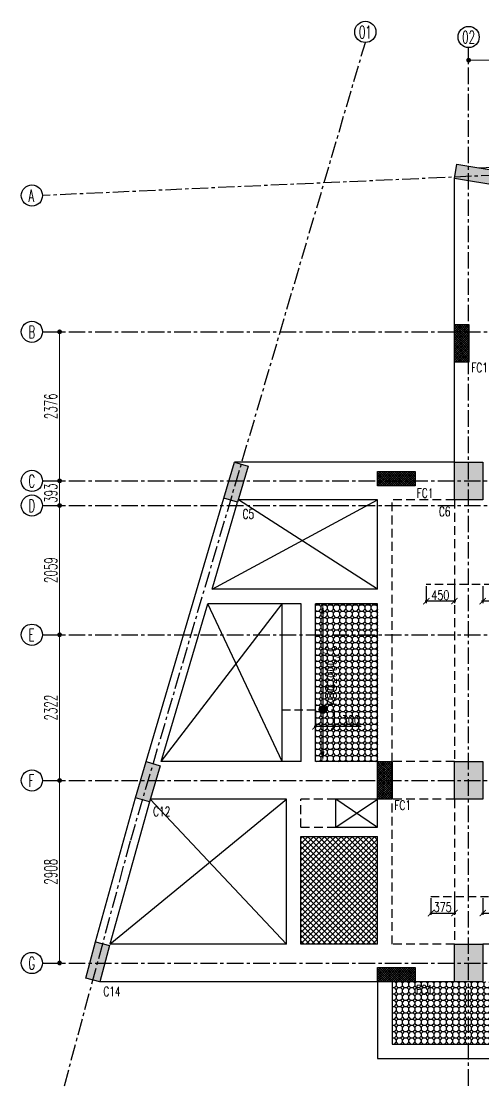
# Model space of a CAD drawing. Header units: inches. Extents: x 5501426 to 5570916, y 463710 to 505098.
# Drawn here: x 5549475 to 5556831, y 488138 to 505098 of the extents above; entities that cross this region are included whole.
import ezdxf

# ---------------------------------------------------------------- set-up
doc = ezdxf.new("R2010")
doc.units = ezdxf.units.IN
doc.header["$LTSCALE"] = 700
doc.header["$MEASUREMENT"] = 0
doc.header["$PDMODE"] = 2
doc.header["$PDSIZE"] = 75
for name, pattern in [('CENTER', [2, 1.25, -0.25, 0.25, -0.25]), ('CONTINULUS', [0]), ('HIDDEN', [0.375, 0.25, -0.125])]:
    doc.linetypes.add(name, pattern=pattern)
doc.layers.get('0').update_dxf_attribs({"color": 1})
doc.layers.get('DEFPOINTS').update_dxf_attribs({"color": 250})
for name, color, linetype in [('STR-Beam', 4, 'Continuous'), ('STR-Column', 5, 'Continuous'), ('STR-Column Numbers', 1, 'Continuous'), ('STR-Cut out', 248, 'HIDDEN'), ('STR-Grid Circle', 251, 'Continuous'), ('STR-Grid Dim', 251, 'Continuous'), ('STR-Grid Line', 148, 'Continuous'), ('STR-Grid Number', 251, 'Continuous'), ('STR-Hatch', 251, 'Continuous'), ('STR-Reinforcement', 2, 'Continuous'), ('STR-Steel', 2, 'Continuous')]:
    doc.layers.add(name, color=color, linetype=linetype)
doc.layers.add('STR-Column Hatch', color=17, linetype='Continuous', lineweight=5)
doc.styles.add('a-100 txt m', font='romans.shx', dxfattribs={"width": 0.75, "height": 300})
doc.styles.add('DIMTEXT', font='SIMPLEX.shx', dxfattribs={"width": 0.6})
doc.styles.add('ROMANC', font='romanc.shx')
doc.styles.add('ROMANS', font='romans.shx', dxfattribs={"width": 0.75})
doc.styles.add('S', font='SIMPLEX.shx', dxfattribs={"width": 0.75})
doc.dimstyles.new('DESIGN DESK', dxfattribs={"dimtxt": 200, "dimasz": 75, "dimexe": 0.1, "dimexo": 0.1, "dimgap": 0.09, "dimtad": 0, "dimdec": 0, "dimzin": 0, "dimdsep": 46, "dimtxsty": 'DIMTEXT', "dimblk": 'DOT', "dimcen": 0, "dimclrd": 8, "dimclre": 8, "dimclrt": 7, "dimadec": 0, "dimazin": 0, "dimtfac": 1, "dimtdec": 0, "dimtix": 1, "dimtmove": 0, "dimatfit": 3, "dimldrblk": 'ARCHTICK', "dimfxl": 1, "dimtolj": 1, "dimtzin": 0, "dimlwd": 9, "dimlwe": 13, "dimarcsym": 0})
doc.dimstyles.new('DIM200', dxfattribs={"dimtxt": 200, "dimasz": 150, "dimexe": 75, "dimexo": 0, "dimgap": 0, "dimtad": 0, "dimdec": 0, "dimzin": 0, "dimdsep": 46, "dimtxsty": 'S', "dimblk": 'OBLIQUE', "dimcen": 30, "dimdle": 75, "dimclrd": 9, "dimclre": 9, "dimclrt": 7, "dimadec": 0, "dimazin": 0, "dimtfac": 1, "dimtdec": 0, "dimtofl": 0, "dimtmove": 0, "dimatfit": 3, "dimldrblk": 'OBLIQUE', "dimfxl": 1, "dimtolj": 1, "dimtzin": 0, "dimarcsym": 0})
pattern_1 = [(315, (48049.28, 29), (100.0000309, -2e-14), [41.0122, -100.4092]), (0, (48078.28, 0), (100, 100), [42, -58]), (45, (48120.28, 0), (0, 100.0000309), [41.0122, -100.4092]), (135, (48149.28, 71), (-100.0000309, 2e-14), [41.0122, -100.4092]), (225, (48078.28, 100), (-1e-14, -100.0000309), [41.0122, -100.4092]), (270, (48049.28, 71), (100, -100), [42, -58])]

# ---------------------------------------------------------------- blocks, each defined once
blk = doc.blocks.new('_Dot')
at = {"color": 0, "linetype": 'ByBlock', "lineweight": -2}
blk.add_line((-0.5, 0), (-1, 0), dxfattribs=at)
at = {"color": 0, "linetype": 'ByBlock', "const_width": 0.5}
blk.add_lwpolyline([(-0.25, 0, 1), (0.25, 0, 1)], format="xyb", close=True, dxfattribs=at)
blk = doc.blocks.new('*D383')
at = {"layer": 'DEFPOINTS', "color": 0, "linetype": 'CONTINULUS'}
for p in [(5550086, 500150), (5550086, 500150), (5550086, 497775)]:
    blk.add_point(p, dxfattribs=at)
at = {"layer": 'STR-Grid Dim', "color": 251, "lineweight": 13}
for p, q in [((5550086, 500150), (5550086, 500150)), ((5550086, 497775), (5550086, 497775))]:
    blk.add_line(p, q, dxfattribs=at)
at = {"layer": 'STR-Grid Dim', "color": 251, "lineweight": 9}
blk.add_line((5550086, 497850), (5550086, 500075), dxfattribs=at)
at = {"layer": 'STR-Grid Dim', "color": 251, "linetype": 'ByBlock', "lineweight": 9, "xscale": 75, "yscale": 75, "zscale": 75}
for p, rotation in [((5550086, 500150), 90), ((5550086, 497775), 270)]:
    blk.add_blockref('_Dot', p, dxfattribs=dict(at, rotation=rotation))
at = {"layer": 'STR-Grid Dim', "color": 251, "linetype": 'CONTINULUS', "ltscale": 0.05, "insert": (5549946, 498963), "char_height": 200, "attachment_point": 5, "rotation": 90, "style": 'DIMTEXT'}
blk.add_mtext('\\A1;2376', dxfattribs=at)
blk = doc.blocks.new('_ARCHTICK')
at = {"color": 0, "linetype": 'ByBlock', "const_width": 0.15}
blk.add_lwpolyline([(-0.5, -0.5), (0.5, 0.5)], dxfattribs=at)
blk = doc.blocks.new('*D384')
at = {"layer": 'DEFPOINTS', "color": 0, "linetype": 'CONTINULUS'}
for p in [(5550086, 497775), (5550086, 497775), (5550086, 497382)]:
    blk.add_point(p, dxfattribs=at)
at = {"layer": 'STR-Grid Dim', "color": 251, "lineweight": 13}
for p, q in [((5550086, 497775), (5550086, 497775)), ((5550086, 497382), (5550086, 497382))]:
    blk.add_line(p, q, dxfattribs=at)
at = {"layer": 'STR-Grid Dim', "color": 251, "lineweight": 9}
blk.add_line((5550086, 497457), (5550086, 497700), dxfattribs=at)
at = {"layer": 'STR-Grid Dim', "color": 251, "linetype": 'ByBlock', "lineweight": 9, "xscale": 75, "yscale": 75, "zscale": 75}
for p, rotation in [((5550086, 497775), 90), ((5550086, 497382), 270)]:
    blk.add_blockref('_Dot', p, dxfattribs=dict(at, rotation=rotation))
at = {"layer": 'STR-Grid Dim', "color": 251, "linetype": 'CONTINULUS', "ltscale": 0.05, "insert": (5549946, 497579), "char_height": 200, "attachment_point": 5, "rotation": 90, "style": 'DIMTEXT'}
blk.add_mtext('\\A1;393', dxfattribs=at)
blk = doc.blocks.new('*D385')
at = {"layer": 'DEFPOINTS', "color": 0, "linetype": 'CONTINULUS'}
for p in [(5550086, 497382), (5550086, 497382), (5550086, 495323)]:
    blk.add_point(p, dxfattribs=at)
at = {"layer": 'STR-Grid Dim', "color": 251, "lineweight": 13}
for p, q in [((5550086, 497382), (5550086, 497382)), ((5550086, 495323), (5550086, 495323))]:
    blk.add_line(p, q, dxfattribs=at)
at = {"layer": 'STR-Grid Dim', "color": 251, "lineweight": 9}
blk.add_line((5550086, 495398), (5550086, 497307), dxfattribs=at)
at = {"layer": 'STR-Grid Dim', "color": 251, "linetype": 'ByBlock', "lineweight": 9, "xscale": 75, "yscale": 75, "zscale": 75}
for p, rotation in [((5550086, 497382), 90), ((5550086, 495323), 270)]:
    blk.add_blockref('_Dot', p, dxfattribs=dict(at, rotation=rotation))
at = {"layer": 'STR-Grid Dim', "color": 251, "linetype": 'CONTINULUS', "ltscale": 0.05, "insert": (5549946, 496353), "char_height": 200, "attachment_point": 5, "rotation": 90, "style": 'DIMTEXT'}
blk.add_mtext('\\A1;2059', dxfattribs=at)
blk = doc.blocks.new('*D386')
at = {"layer": 'DEFPOINTS', "color": 0, "linetype": 'CONTINULUS'}
for p in [(5550086, 495323), (5550086, 495323), (5550086, 493001)]:
    blk.add_point(p, dxfattribs=at)
at = {"layer": 'STR-Grid Dim', "color": 251, "lineweight": 13}
for p, q in [((5550086, 495323), (5550086, 495323)), ((5550086, 493001), (5550086, 493001))]:
    blk.add_line(p, q, dxfattribs=at)
at = {"layer": 'STR-Grid Dim', "color": 251, "lineweight": 9}
blk.add_line((5550086, 493076), (5550086, 495248), dxfattribs=at)
at = {"layer": 'STR-Grid Dim', "color": 251, "linetype": 'ByBlock', "lineweight": 9, "xscale": 75, "yscale": 75, "zscale": 75}
for p, rotation in [((5550086, 495323), 90), ((5550086, 493001), 270)]:
    blk.add_blockref('_Dot', p, dxfattribs=dict(at, rotation=rotation))
at = {"layer": 'STR-Grid Dim', "color": 251, "linetype": 'CONTINULUS', "ltscale": 0.05, "insert": (5549946, 494162), "char_height": 200, "attachment_point": 5, "rotation": 90, "style": 'DIMTEXT'}
blk.add_mtext('\\A1;2322', dxfattribs=at)
blk = doc.blocks.new('*D387')
at = {"layer": 'DEFPOINTS', "color": 0, "linetype": 'CONTINULUS'}
for p in [(5550086, 493001), (5550086, 493001), (5550086, 490093)]:
    blk.add_point(p, dxfattribs=at)
at = {"layer": 'STR-Grid Dim', "color": 251, "lineweight": 13}
for p, q in [((5550086, 493001), (5550086, 493001)), ((5550086, 490093), (5550086, 490093))]:
    blk.add_line(p, q, dxfattribs=at)
at = {"layer": 'STR-Grid Dim', "color": 251, "lineweight": 9}
blk.add_line((5550086, 490168), (5550086, 492926), dxfattribs=at)
at = {"layer": 'STR-Grid Dim', "color": 251, "linetype": 'ByBlock', "lineweight": 9, "xscale": 75, "yscale": 75, "zscale": 75}
for p, rotation in [((5550086, 493001), 90), ((5550086, 490093), 270)]:
    blk.add_blockref('_Dot', p, dxfattribs=dict(at, rotation=rotation))
at = {"layer": 'STR-Grid Dim', "color": 251, "linetype": 'CONTINULUS', "ltscale": 0.05, "insert": (5549946, 491547), "char_height": 200, "attachment_point": 5, "rotation": 90, "style": 'DIMTEXT'}
blk.add_mtext('\\A1;2908', dxfattribs=at)
blk = doc.blocks.new('*D388')
at = {"layer": 'DEFPOINTS', "color": 0, "linetype": 'CONTINULUS'}
for p in [(5556606, 504478), (5558440, 504478), (5558440, 504478)]:
    blk.add_point(p, dxfattribs=at)
at = {"layer": 'STR-Grid Dim', "color": 251, "lineweight": 13}
for p, q in [((5556606, 504477), (5556606, 504477)), ((5558440, 504477), (5558440, 504477))]:
    blk.add_line(p, q, dxfattribs=at)
at = {"layer": 'STR-Grid Dim', "color": 251, "lineweight": 9}
blk.add_line((5556681, 504478), (5558365, 504478), dxfattribs=at)
at = {"layer": 'STR-Grid Dim', "color": 251, "linetype": 'ByBlock', "lineweight": 9, "xscale": 75, "yscale": 75, "zscale": 75, "rotation": 180}
blk.add_blockref('_Dot', (5556606, 504478), dxfattribs=at)
at = {"layer": 'STR-Grid Dim', "color": 251, "linetype": 'ByBlock', "lineweight": 9, "xscale": 75, "yscale": 75, "zscale": 75}
blk.add_blockref('_Dot', (5558440, 504478), dxfattribs=at)
at = {"layer": 'STR-Grid Dim', "color": 251, "linetype": 'CONTINULUS', "ltscale": 0.05, "insert": (5557523, 504618), "char_height": 200, "attachment_point": 5, "style": 'DIMTEXT'}
blk.add_mtext('\\A1;1834', dxfattribs=at)
blk = doc.blocks.new('dfgdg')
at = {"layer": 'STR-Steel', "color": 1}
for radius in [59.3, 47.3, 35.3, 23.3, 11.3]:
    blk.add_circle((520820, -147435), radius, dxfattribs=at)
blk = doc.blocks.new('*D420')
at = {"layer": 'DEFPOINTS', "color": 0, "linetype": 'CONTINULUS'}
for p in [(5554282, 495818), (5554282, 493303), (5554282, 493303)]:
    blk.add_point(p, dxfattribs=at)
at = {"layer": 'STR-Reinforcement', "color": 251, "lineweight": -2}
for p, q in [((5554257, 495818), (5554252, 495818)), ((5554282, 495658), (5554282, 493463)), ((5554257, 493303), (5554252, 493303))]:
    blk.add_line(p, q, dxfattribs=at)
at = {"layer": 'STR-Reinforcement', "color": 251, "linetype": 'CONTINULUS'}
for points in [[(5554308, 495658), (5554255, 495658), (5554282, 495818)], [(5554255, 493463), (5554308, 493463), (5554282, 493303)]]:
    blk.add_solid(points, dxfattribs=at)
blk = doc.blocks.new('*D442')
at = {"layer": 'DEFPOINTS', "color": 0, "linetype": 'CONTINULUS'}
for p in [(5554164, 494129), (5554464, 494129), (5554464, 493864)]:
    blk.add_point(p, dxfattribs=at)
at = {"layer": 'STR-Reinforcement', "color": 251, "lineweight": -2}
for p, q in [((5554164, 494104), (5554164, 493834)), ((5554464, 494104), (5554464, 493834)), ((5554144, 493864), (5554464, 493864)), ((5554464, 493864), (5554894, 493864))]:
    blk.add_line(p, q, dxfattribs=at)
at = {"layer": 'STR-Reinforcement', "color": 251, "linetype": 'ByBlock', "lineweight": -2, "xscale": 100, "yscale": 100, "zscale": 100, "rotation": 180}
blk.add_blockref('_ARCHTICK', (5554164, 493864), dxfattribs=at)
at = {"layer": 'STR-Reinforcement', "color": 251, "linetype": 'ByBlock', "lineweight": -2, "xscale": 100, "yscale": 100, "zscale": 100}
blk.add_blockref('_ARCHTICK', (5554464, 493864), dxfattribs=at)
at = {"layer": 'STR-Reinforcement', "color": 3, "linetype": 'CONTINULUS', "ltscale": 0.05, "insert": (5554729, 493959), "char_height": 150, "attachment_point": 5, "style": 'ROMANS'}
blk.add_mtext('\\A1;300', dxfattribs=at)
blk = doc.blocks.new('*D444')
at = {"layer": 'DEFPOINTS', "color": 0, "linetype": 'CONTINULUS'}
for p in [(5556831, 491153), (5557381, 491153), (5557381, 490889)]:
    blk.add_point(p, dxfattribs=at)
at = {"layer": 'STR-Reinforcement', "color": 251, "lineweight": -2}
for p, q in [((5556831, 491128), (5556831, 490859)), ((5557381, 491128), (5557381, 490859)), ((5556811, 490889), (5557401, 490889))]:
    blk.add_line(p, q, dxfattribs=at)
at = {"layer": 'STR-Reinforcement', "color": 251, "linetype": 'ByBlock', "lineweight": -2, "xscale": 100, "yscale": 100, "zscale": 100, "rotation": 180}
blk.add_blockref('_ARCHTICK', (5556831, 490889), dxfattribs=at)
at = {"layer": 'STR-Reinforcement', "color": 251, "linetype": 'ByBlock', "lineweight": -2, "xscale": 100, "yscale": 100, "zscale": 100}
blk.add_blockref('_ARCHTICK', (5557381, 490889), dxfattribs=at)
at = {"layer": 'STR-Reinforcement', "color": 3, "linetype": 'CONTINULUS', "ltscale": 0.05, "insert": (5557106, 490984), "char_height": 150, "attachment_point": 5, "style": 'ROMANS'}
blk.add_mtext('\\A1;550', dxfattribs=at)
blk = doc.blocks.new('*D445')
at = {"layer": 'DEFPOINTS', "color": 0, "linetype": 'CONTINULUS'}
for p in [(5556006, 491153), (5556381, 491153), (5556381, 490889)]:
    blk.add_point(p, dxfattribs=at)
at = {"layer": 'STR-Reinforcement', "color": 251, "lineweight": -2}
for p, q in [((5556006, 491128), (5556006, 490859)), ((5556381, 491128), (5556381, 490859)), ((5555986, 490889), (5556401, 490889))]:
    blk.add_line(p, q, dxfattribs=at)
at = {"layer": 'STR-Reinforcement', "color": 251, "linetype": 'ByBlock', "lineweight": -2, "xscale": 100, "yscale": 100, "zscale": 100, "rotation": 180}
blk.add_blockref('_ARCHTICK', (5556006, 490889), dxfattribs=at)
at = {"layer": 'STR-Reinforcement', "color": 251, "linetype": 'ByBlock', "lineweight": -2, "xscale": 100, "yscale": 100, "zscale": 100}
blk.add_blockref('_ARCHTICK', (5556381, 490889), dxfattribs=at)
at = {"layer": 'STR-Reinforcement', "color": 3, "linetype": 'CONTINULUS', "ltscale": 0.05, "insert": (5556193, 490984), "char_height": 150, "attachment_point": 5, "style": 'ROMANS'}
blk.add_mtext('\\A1;375', dxfattribs=at)
blk = doc.blocks.new('*D471')
at = {"layer": 'DEFPOINTS', "color": 0, "linetype": 'CONTINULUS'}
for p in [(5555931, 496124), (5556381, 496124), (5555931, 495859)]:
    blk.add_point(p, dxfattribs=at)
at = {"layer": 'STR-Reinforcement', "color": 251, "lineweight": -2}
for p, q in [((5555931, 496099), (5555931, 495829)), ((5556381, 496099), (5556381, 495829)), ((5556401, 495859), (5555911, 495859))]:
    blk.add_line(p, q, dxfattribs=at)
at = {"layer": 'STR-Reinforcement', "color": 251, "linetype": 'ByBlock', "lineweight": -2, "xscale": 100, "yscale": 100, "zscale": 100, "rotation": 180}
blk.add_blockref('_ARCHTICK', (5555931, 495859), dxfattribs=at)
at = {"layer": 'STR-Reinforcement', "color": 251, "linetype": 'ByBlock', "lineweight": -2, "xscale": 100, "yscale": 100, "zscale": 100}
blk.add_blockref('_ARCHTICK', (5556381, 495859), dxfattribs=at)
at = {"layer": 'STR-Reinforcement', "color": 3, "linetype": 'CONTINULUS', "ltscale": 0.05, "insert": (5556156, 495954), "char_height": 150, "attachment_point": 5, "style": 'ROMANS'}
blk.add_mtext('\\A1;450', dxfattribs=at)
blk = doc.blocks.new('*D472')
at = {"layer": 'DEFPOINTS', "color": 0, "linetype": 'CONTINULUS'}
for p in [(5556831, 496124), (5557381, 496124), (5556831, 495859)]:
    blk.add_point(p, dxfattribs=at)
at = {"layer": 'STR-Reinforcement', "color": 251, "lineweight": -2}
for p, q in [((5556831, 496099), (5556831, 495829)), ((5557381, 496099), (5557381, 495829)), ((5557401, 495859), (5556811, 495859))]:
    blk.add_line(p, q, dxfattribs=at)
at = {"layer": 'STR-Reinforcement', "color": 251, "linetype": 'ByBlock', "lineweight": -2, "xscale": 100, "yscale": 100, "zscale": 100, "rotation": 180}
blk.add_blockref('_ARCHTICK', (5556831, 495859), dxfattribs=at)
at = {"layer": 'STR-Reinforcement', "color": 251, "linetype": 'ByBlock', "lineweight": -2, "xscale": 100, "yscale": 100, "zscale": 100}
blk.add_blockref('_ARCHTICK', (5557381, 495859), dxfattribs=at)
at = {"layer": 'STR-Reinforcement', "color": 3, "linetype": 'CONTINULUS', "ltscale": 0.05, "insert": (5557106, 495954), "char_height": 150, "attachment_point": 5, "style": 'ROMANS'}
blk.add_mtext('\\A1;550', dxfattribs=at)

msp = doc.modelspace()

# ---------------------------------------------------------------- hatches: boundary and pattern name
at = {"layer": 'STR-Column Hatch'}
h = msp.add_hatch(color=256, dxfattribs=at)
h.dxf.hatch_style = 1
h.paths.add_polyline_path([(5556418, 502820), (5557158.5, 502699.5), (5557121.6, 502472.5), (5556381.1, 502593)])
h = msp.add_hatch(dxfattribs=at)
h.set_pattern_fill('ANSI37', color=100, scale=200, angle=360)
h.set_pattern_definition([(45, (5585283.376, 1350504.532), (-17.6776695, 17.6776695), []), (135, (5585283.376, 1350504.532), (-17.6776695, -17.6776695), [])])
h.paths.add_polyline_path([(5556382.2, 499665.9), (5556382.2, 500265.9), (5556612.2, 500265.9), (5556612.2, 499665.9)])
h = msp.add_hatch(color=256, dxfattribs=at)
h.dxf.hatch_style = 1
h.paths.add_polyline_path([(5553093.2, 498010.2), (5552923.7, 497434.4), (5552703, 497499.4), (5552872.5, 498075.2)])
h = msp.add_hatch(color=256, dxfattribs=at)
h.dxf.hatch_style = 1
h.paths.add_polyline_path([(5556831, 498075.2), (5556831, 497475), (5556381, 497475), (5556381, 498075.2)])
h = msp.add_hatch(dxfattribs=at)
h.set_pattern_fill('ANSI37', color=100, scale=200, angle=90)
h.set_pattern_definition([(135, (4704916.602, 526596.026), (-17.6776695, -17.6776695), []), (225, (4704916.602, 526596.026), (17.6776695, -17.6776695), [])])
h.paths.add_polyline_path([(5555755.2, 497694.9), (5555155.2, 497694.9), (5555155.2, 497924.9), (5555755.2, 497924.9)])
h = msp.add_hatch(color=256, dxfattribs=at)
h.dxf.hatch_style = 1
h.paths.add_polyline_path([(5551687.9, 493236.1), (5551518.4, 492660.3), (5551297.8, 492725.3), (5551467.3, 493301)])
h = msp.add_hatch(dxfattribs=at)
h.set_pattern_fill('ANSI37', color=100, scale=200, angle=360)
h.set_pattern_definition([(45, (5584056.378, 1343539.943), (-17.6776695, 17.6776695), []), (135, (5584056.378, 1343539.943), (-17.6776695, -17.6776695), [])])
h.paths.add_polyline_path([(5555155.3, 492701.3), (5555155.2, 493301.3), (5555385.2, 493301.3), (5555385.3, 492701.3)])
h = msp.add_hatch(color=256, dxfattribs=at)
h.dxf.hatch_style = 1
h.paths.add_polyline_path([(5556831, 493301), (5556831, 492700.8), (5556381, 492700.8), (5556381, 493301)])
h = msp.add_hatch(color=256, dxfattribs=at)
h.dxf.hatch_style = 1
h.paths.add_polyline_path([(5550881.4, 490372.1), (5550724.9, 489792.7), (5550502.9, 489852.6), (5550659.4, 490432.1)])
h = msp.add_hatch(color=256, dxfattribs=at)
h.dxf.hatch_style = 1
h.paths.add_polyline_path([(5556831, 490393.1), (5556831, 489793), (5556381, 489793), (5556381, 490393.1)])
h = msp.add_hatch(dxfattribs=at)
h.set_pattern_fill('ANSI37', color=100, scale=200, angle=90)
h.set_pattern_definition([(135, (4704916.602, 518694.162), (-17.6776695, -17.6776695), []), (225, (4704916.602, 518694.162), (17.6776695, -17.6776695), [])])
h.paths.add_polyline_path([(5555755.2, 489793), (5555155.2, 489793), (5555155.2, 490023), (5555755.2, 490023)])
at = {"layer": 'STR-Hatch', "linetype": 'CONTINULUS', "ltscale": 0.05}
h = msp.add_hatch(dxfattribs=at)
h.set_pattern_fill('OCTAGON', color=256, scale=100)
h.set_pattern_definition(pattern_1)
h.paths.add_polyline_path([(5554164.2, 495818.2), (5555155.2, 495818.2), (5555155.2, 493301.3), (5554164.2, 493301.3)])
h = msp.add_hatch(dxfattribs=at)
h.set_pattern_fill('ANSI37', color=256, scale=500)
h.set_pattern_definition([(45, (76838.26, 0), (-44.1941738, 44.1941738), []), (135, (76838.26, 0), (-44.1941738, -44.1941738), [])])
h.paths.add_polyline_path([(5555155.2, 490393.2), (5555155.2, 492106.8), (5553931.9, 492106.8), (5553931.9, 490393.2)])
h = msp.add_hatch(dxfattribs=at)
h.set_pattern_fill('OCTAGON', color=256, scale=100)
h.set_pattern_definition(pattern_1)
h.paths.add_polyline_path([(5555385.2, 488799.6), (5558435.2, 488799.6), (5558435.2, 489793.2), (5555385.2, 489793.2)])

# ---------------------------------------------------------------- linework, layer by layer
at = {"layer": 'STR-Beam', "linetype": 'CONTINULUS', "ltscale": 0.05}
for p, q in [((5556772.3, 502762.4, -98921.6), (5561714.6, 502983.6, -98921.6)), ((5551467.3, 493301, 601.6), (5552703, 497499.4, 283.1)), ((5550659.4, 490432.1, -12405.3), (5551297.8, 492725.3, 601.6)), ((5554489.6, 492256.8, 313.6), (5554489.6, 492701.2, -186.8)), ((5554489.6, 492256.8, 313.6), (5555155.2, 492256.8, 313.6)), ((5553931.9, 492106.8, 313.6), (5555155.2, 492106.8, 313.6))]:
    msp.add_line(p, q, dxfattribs=at)
at = {"layer": 'STR-Beam'}
for p, q in [((5556381, 498075.2, -651.4), (5556381, 502593, -651.4)), ((5556381, 498075.1, -720.4), (5552872.5, 498075.3, -908.5)), ((5551518.4, 492660.3, 601.6), (5550887.3, 490393.2, -12285.8)), ((5553701.9, 492701.2, -49.8), (5551530.5, 492701.3, -663.9)), ((5553701.9, 490393.2, 313.6), (5553701.9, 492701.2, 313.6)), ((5555155.2, 492701.2, -350.3), (5554489.6, 492701.2, -186.8)), ((5555155.2, 492256.8, -288), (5555155.2, 492701.2, -288)), ((5553931.9, 490393.2, 313.6), (5553931.9, 492106.8, 313.6)), ((5555155.2, 490393.2, -288), (5555155.2, 492106.8, -288)), ((5553701.9, 490393.2, -288), (5550887.3, 490393.2, -288)), ((5555155.2, 490393.2, -288), (5553931.9, 490393.2, -288)), ((5556381, 489793.2, -288), (5550725.1, 489793.2, -288))]:
    msp.add_line(p, q, dxfattribs=at)
at = {"layer": 'STR-Beam', "ltscale": 0.05}
for p, q in [((5555155.2, 497475.2, -782.3), (5552935.7, 497475.3, -898.4)), ((5555155.2, 496048.2, -288), (5555155.2, 497475.2, -288)), ((5552515.7, 496048.3, 388.3), (5552923.7, 497434.4, 283.1)), ((5555155.3, 496048.2, -651.4), (5552515.7, 496048.3, -651.4)), ((5551707.1, 493301.3, 596.7), (5552448, 495818.3, 405.7)), ((5553934.2, 495818.2, -651.4), (5552448, 495818.3, -651.4)), ((5553634.2, 493301.2, -288), (5553634.2, 495818.2, -288)), ((5553934.2, 493301.2, -288), (5553934.2, 495818.2, -288)), ((5555155.3, 495818.2, -651.4), (5554164.2, 495818.2, -651.4)), ((5554164.2, 493301.2, -288), (5554164.2, 495818.2, -288)), ((5555155.2, 493301.2, -288), (5555155.2, 495818.2, -288)), ((5553934.2, 493301.2, -651.4), (5551707.1, 493301.3, -651.4)), ((5555155.2, 493301.2, -651.4), (5554164.2, 493301.2, -651.4))]:
    msp.add_line(p, q, dxfattribs=at)
at = {"layer": 'STR-Beam', "linetype": 'HIDDEN', "ltscale": 0.8}
for p, q in [((5556381, 497475.1, -718.1), (5555385.2, 497475.2, -770.2)), ((5555385.2, 493301.2, -288), (5555385.2, 497475.2, -288)), ((5556381, 497475.1, -651.4), (5556381, 493301, -651.4)), ((5556381, 493301.2, -651.4), (5555385.2, 493301.2, -651.4)), ((5554489.6, 492701.2, -186.8), (5553931.9, 492701.2, -49.8)), ((5553931.9, 492256.8, 313.6), (5553931.9, 492701.2, 313.6)), ((5556381, 492701.2, -651.4), (5555385.2, 492701.2, -406.8)), ((5555385.2, 490393.2, -288), (5555385.2, 492701.2, -288)), ((5556381, 492701.2, -651.4), (5556381, 490393.1, -651.4)), ((5553931.9, 492256.8, 313.6), (5554489.6, 492256.8, 313.6)), ((5556381, 490393.2, -288), (5555385.2, 490393.2, -288)), ((5558435.2, 490393.2, -288), (5556831, 490393.2, -288))]:
    msp.add_line(p, q, dxfattribs=at)
at = {"layer": 'STR-Beam', "linetype": 'Continuous', "elevation": 11759.9, "flags": 128}
msp.add_lwpolyline([(5555155.2, 489793.2), (5555155.2, 488569.5), (5568508.2, 488573.2), (5568508.2, 489794.1)], dxfattribs=at)
at = {"layer": 'STR-Beam', "linetype": 'Continuous', "elevation": 11759.9}
msp.add_lwpolyline([(5555385.2, 489793.2), (5555385.2, 488799.6), (5558435.3, 488800.4)], dxfattribs=at)
at = {"layer": 'STR-Column', "linetype": 'ByBlock'}
for points, elevation in [([(5556418, 502820), (5557158.5, 502699.5), (5557121.6, 502472.5), (5556381.1, 502593)], 13290), ([(5553093.2, 498010.2), (5552923.7, 497434.4), (5552703, 497499.4), (5552872.5, 498075.2)], 283.1), ([(5556831, 498075.2), (5556831, 497475), (5556381, 497475), (5556381, 498075.2)], 283.1), ([(5551687.9, 493236.1), (5551518.4, 492660.3), (5551297.8, 492725.3), (5551467.3, 493301)], 601.6), ([(5556831, 493301), (5556831, 492700.8), (5556381, 492700.8), (5556381, 493301)], 601.6), ([(5550881.4, 490372.1), (5550724.9, 489792.7), (5550502.9, 489852.6), (5550659.4, 490432.1)], -12405.3), ([(5556831, 490393.1), (5556831, 489793), (5556381, 489793), (5556381, 490393.1)], 601.6)]:
    msp.add_lwpolyline(points, close=True, dxfattribs=dict(at, elevation=elevation))
at = {"layer": 'STR-Column', "color": 100, "linetype": 'ByBlock'}
for points, elevation in [([(5556382.2, 499665.9), (5556382.2, 500265.9), (5556612.2, 500265.9), (5556612.2, 499665.9)], 551.8), ([(5555755.2, 497694.9), (5555155.2, 497694.9), (5555155.2, 497924.9), (5555755.2, 497924.9)], 601.6), ([(5555155.3, 492701.3), (5555155.2, 493301.3), (5555385.2, 493301.3), (5555385.3, 492701.3)], 313.6), ([(5555755.2, 489793), (5555155.2, 489793), (5555155.2, 490023), (5555755.2, 490023)], 601.6)]:
    msp.add_lwpolyline(points, close=True, dxfattribs=dict(at, elevation=elevation))
at = {"layer": 'STR-Cut out', "linetype": 'CONTINULUS', "ltscale": 0.05}
for p, q in [((5552515.7, 496048.3, 388.3), (5555155.2, 497475.2, -288)), ((5555155.2, 496048.2, -288), (5552935.7, 497475.3, -898.4)), ((5551707.1, 493301.3, 596.7), (5553634.2, 495818.2, -288)), ((5553634.2, 493301.2, -288), (5552448, 495818.3, 405.7)), ((5554489.6, 492706.3, 313.6), (5555155.2, 492256.8, 313.6)), ((5550887.3, 490393.2, -288), (5553701.9, 492701.2, -49.8)), ((5551530.5, 492701.3, -663.9), (5553701.9, 490393.2, -288)), ((5554489.6, 492256.8, 313.6), (5555155.2, 492701.2, -288))]:
    msp.add_line(p, q, dxfattribs=at)
at = {"layer": 'STR-Grid Circle', "linetype": 'ByBlock', "ltscale": 3}
for centre in [(5554960.1, 504929.1, 283.1), (5556606, 504846.9, 601.6), (5549644.2, 502321.9, 1033.4), (5549644.2, 500150.4, 1679), (5549644.2, 497774.9, 1033.4), (5549644.2, 497382.3, 0), (5549644.2, 495323.2, 1137.2), (5549644.2, 493000.9, 601.6), (5549644.2, 490092.9, -99407)]:
    msp.add_circle(centre, 169, dxfattribs=at)
at = {"layer": 'STR-Grid Line', "linetype": 'CENTER', "ltscale": 0.3}
for p, q in [((5556606, 488137.6, 370.3), (5556606, 504677.9, 601.6)), ((5570915.8, 503266.8, -98921.6), (5549813.2, 502321.9, -98921.6)), ((5549813.2, 500150.4, 1679), (5570915.8, 500150.4, 1679)), ((5549813.2, 497774.9, 1033.4), (5570915.8, 497774.9, 1033.4)), ((5549813.2, 497382.3, 0), (5570915.8, 497382.3, 0)), ((5549813.2, 495323.2, 1137.2), (5570915.8, 495323.2, 1137.2)), ((5549813.2, 493000.9, 601.6), (5570915.8, 493000.9, 601.6)), ((5549813.2, 490092.9, -99407), (5570915.8, 490092.9, -99407))]:
    msp.add_line(p, q, dxfattribs=at)
at = {"layer": 'STR-Grid Line', "linetype": 'CENTER', "ltscale": 0.3, "elevation": 283.1}
msp.add_lwpolyline([(5550162.4, 488137.6), (5551219.3, 492051.5), (5554960.1, 504760.1)], dxfattribs=at)
at = {"layer": 'STR-Reinforcement', "linetype": 'HIDDEN', "ltscale": 0.75}
for p, q in [((5557381, 496124.2, -837.9), (5555931, 496124.2, -837.9)), ((5553634.2, 494129.3, -297.9), (5554464.2, 494129.3, -297.9)), ((5556006, 491153.5, -949.3), (5557381, 491153.5, -949.3))]:
    msp.add_line(p, q, dxfattribs=at)

# ---------------------------------------------------------------- block references
at = {"layer": 'STR-Reinforcement', "rotation": 90}
msp.add_blockref('dfgdg', (5406846.2, -26691, -297.9), dxfattribs=at)

# ---------------------------------------------------------------- texts
at = {"layer": 'STR-Column Numbers', "color": 100, "linetype": 'Continuous', "lineweight": 0, "style": 'ROMANC', "width": 0.7}
for p in [(5556648, 499505, 700.5), (5555779.3, 497505.7, 1783.8), (5555422.8, 492531.9, -382.7), (5555766.6, 489591.9, -382.7)]:
    msp.add_text('FC1', height=150, dxfattribs=at).set_placement(p)
at = {"layer": 'STR-Column Numbers', "linetype": 'Continuous', "lineweight": 0, "style": 'ROMANC', "width": 0.7}
for s, p in [('C5', (5553002.6, 497171.9)), ('C6', (5556132.3, 497212.4)), ('C12', (5551576.8, 492432.5, 846.2)), ('C14', (5550783.3, 489564.8, -12160.7))]:
    msp.add_text(s, height=150, dxfattribs=at).set_placement(p)
at = {"layer": 'STR-Grid Number', "style": 'a-100 txt m', "width": 0.6}
for s, p in [('01', (5554856.5, 504825.9, 283.1)), ('02', (5556502.4, 504743.7, 601.6)), ('A', (5549588.3, 502218.7, 1033.4)), ('B', (5549588.3, 500047.2, 1679)), ('C', (5549588.3, 497671.6, 1033.4)), ('D', (5549588.3, 497279.1, 0)), ('E', (5549588.3, 495220, 1137.2)), ('F', (5549588.3, 492897.7, 601.6)), ('G', (5549588.3, 489989.7, -99407))]:
    msp.add_text(s, height=200, dxfattribs=at).set_placement(p)
at = {"layer": 'STR-Reinforcement', "color": 1, "style": 'DIMTEXT', "width": 0.65}
msp.add_text('K8@200C/C', height=180, rotation=90, dxfattribs=at).set_placement((5554502.2, 494195.2, -298.4))

# ---------------------------------------------------------------- dimensions: what is measured, and where the dimension line sits
at = {"layer": 'STR-Grid Dim'}
dim = msp.add_linear_dim(base=(5558440.3, 504477.5, -98603.1), p1=(5556606, 504477.5, -98603.1), p2=(5558440.3, 504477.5, -98603.1), dimstyle='DESIGN DESK', override={"dimgap": 40, "dimtad": 1, "dimpost": '\\X', "dimclrd": 251, "dimclre": 251, "dimclrt": 251, "dimfxl": 0, "dimarcsym": 1}, dxfattribs=at)
dim.commit()
dim.dimension.update_dxf_attribs({"geometry": '*D388', "text_midpoint": (5557523.1, 504617.5, -98603.1)})
for base, p1, p2, picture, middle in [((5550086.2315, 500150.4196, -98921.6166), (5550086.2315, 497774.862, -98921.6166), (5550086.2315, 500150.4196, -98921.6166), '*D383', (5549946.2315, 498962.6408, -98921.6166)), ((5550086.2, 497774.9, -99567.2), (5550086.2, 497382.3, -99567.2), (5550086.2, 497774.9, -99567.2), '*D384', (5549946.2, 497578.6, -99567.2)), ((5550086.2, 497382.3, -100600.6), (5550086.2, 495323.2, -100600.6), (5550086.2, 497382.3, -100600.6), '*D385', (5549946.2, 496352.8, -100600.6)), ((5550086.2, 495323.2, -99463.4), (5550086.2, 493000.9, -99463.4), (5550086.2, 495323.2, -99463.4), '*D386', (5549946.2, 494162.1, -99463.4)), ((5550086.2, 493000.9, -99999), (5550086.2, 490092.9, -99999), (5550086.2, 493000.9, -99999), '*D387', (5549946.2, 491546.9, -99999))]:
    dim = msp.add_linear_dim(base=base, p1=p1, p2=p2, angle=90, dimstyle='DESIGN DESK', override={"dimgap": 40, "dimtad": 1, "dimpost": '\\X', "dimclrd": 251, "dimclre": 251, "dimclrt": 251, "dimfxl": 0, "dimarcsym": 1}, dxfattribs=at)
    dim.commit()
    dim.dimension.update_dxf_attribs({"geometry": picture, "text_midpoint": middle})
at = {"layer": 'STR-Reinforcement'}
for base, p1, p2, picture, middle in [((5555931, 495859.3, -540), (5556381, 496124.2, -837.9), (5555931, 496124.2, -837.9), '*D471', (5556156, 495954.3, -540)), ((5556831, 495859.3, 111.4), (5557381, 496124.2, -837.9), (5556831, 496124.2, -540), '*D472', (5557106, 495954.3, 111.4))]:
    dim = msp.add_linear_dim(base=base, p1=p1, p2=p2, angle=180, dimstyle='DIM200', override={"dimtxt": 150, "dimasz": 100, "dimexe": 30, "dimexo": 25, "dimgap": 20, "dimtad": 1, "dimtxsty": 'ROMANS', "dimblk1": 'ARCHTICK', "dimblk2": 'ARCHTICK', "dimsah": 1, "dimdle": 20, "dimclrd": 251, "dimclre": 251, "dimclrt": 3}, dxfattribs=at)
    dim.commit()
    dim.dimension.update_dxf_attribs({"geometry": picture, "text_midpoint": middle})
dim = msp.add_linear_dim(base=(5554281.5, 493303.3, -297.9), p1=(5554281.5, 495818.2, -297.9), p2=(5554281.5, 493303.3, -297.9), angle=90, text=' ', dimstyle='DIM200', override={"dimtxt": 175, "dimasz": 160, "dimexe": 30, "dimexo": 25, "dimgap": 20, "dimtad": 1, "dimtxsty": 'ROMANS', "dimsah": 1, "dimdle": 20, "dimclrd": 251, "dimclre": 251, "dimclrt": 3}, dxfattribs=at)
dim.commit()
dim.dimension.update_dxf_attribs({"geometry": '*D420', "text_midpoint": (5554281.5, 494560.8, -297.9)})
for base, p1, p2, picture, middle in [((5554464.2, 493864.3), (5554164.2, 494129.3, -297.9), (5554464.2, 494129.3, -297.9), '*D442', (5554728.9, 493959.3)), ((5556381, 490888.5), (5556006, 491153.5, -949.3), (5556381, 491153.5, -651.4), '*D445', (5556193.5, 490983.5)), ((5557381, 490888.5, -651.4), (5556831, 491153.5, -949.3), (5557381, 491153.5, -949.3), '*D444', (5557106, 490983.5, -651.4))]:
    dim = msp.add_linear_dim(base=base, p1=p1, p2=p2, dimstyle='DIM200', override={"dimtxt": 150, "dimasz": 100, "dimexe": 30, "dimexo": 25, "dimgap": 20, "dimtad": 1, "dimtxsty": 'ROMANS', "dimblk1": 'ARCHTICK', "dimblk2": 'ARCHTICK', "dimsah": 1, "dimdle": 20, "dimclrd": 251, "dimclre": 251, "dimclrt": 3}, dxfattribs=at)
    dim.commit()
    dim.dimension.update_dxf_attribs({"geometry": picture, "text_midpoint": middle})

doc.saveas('drawing.dxf')
